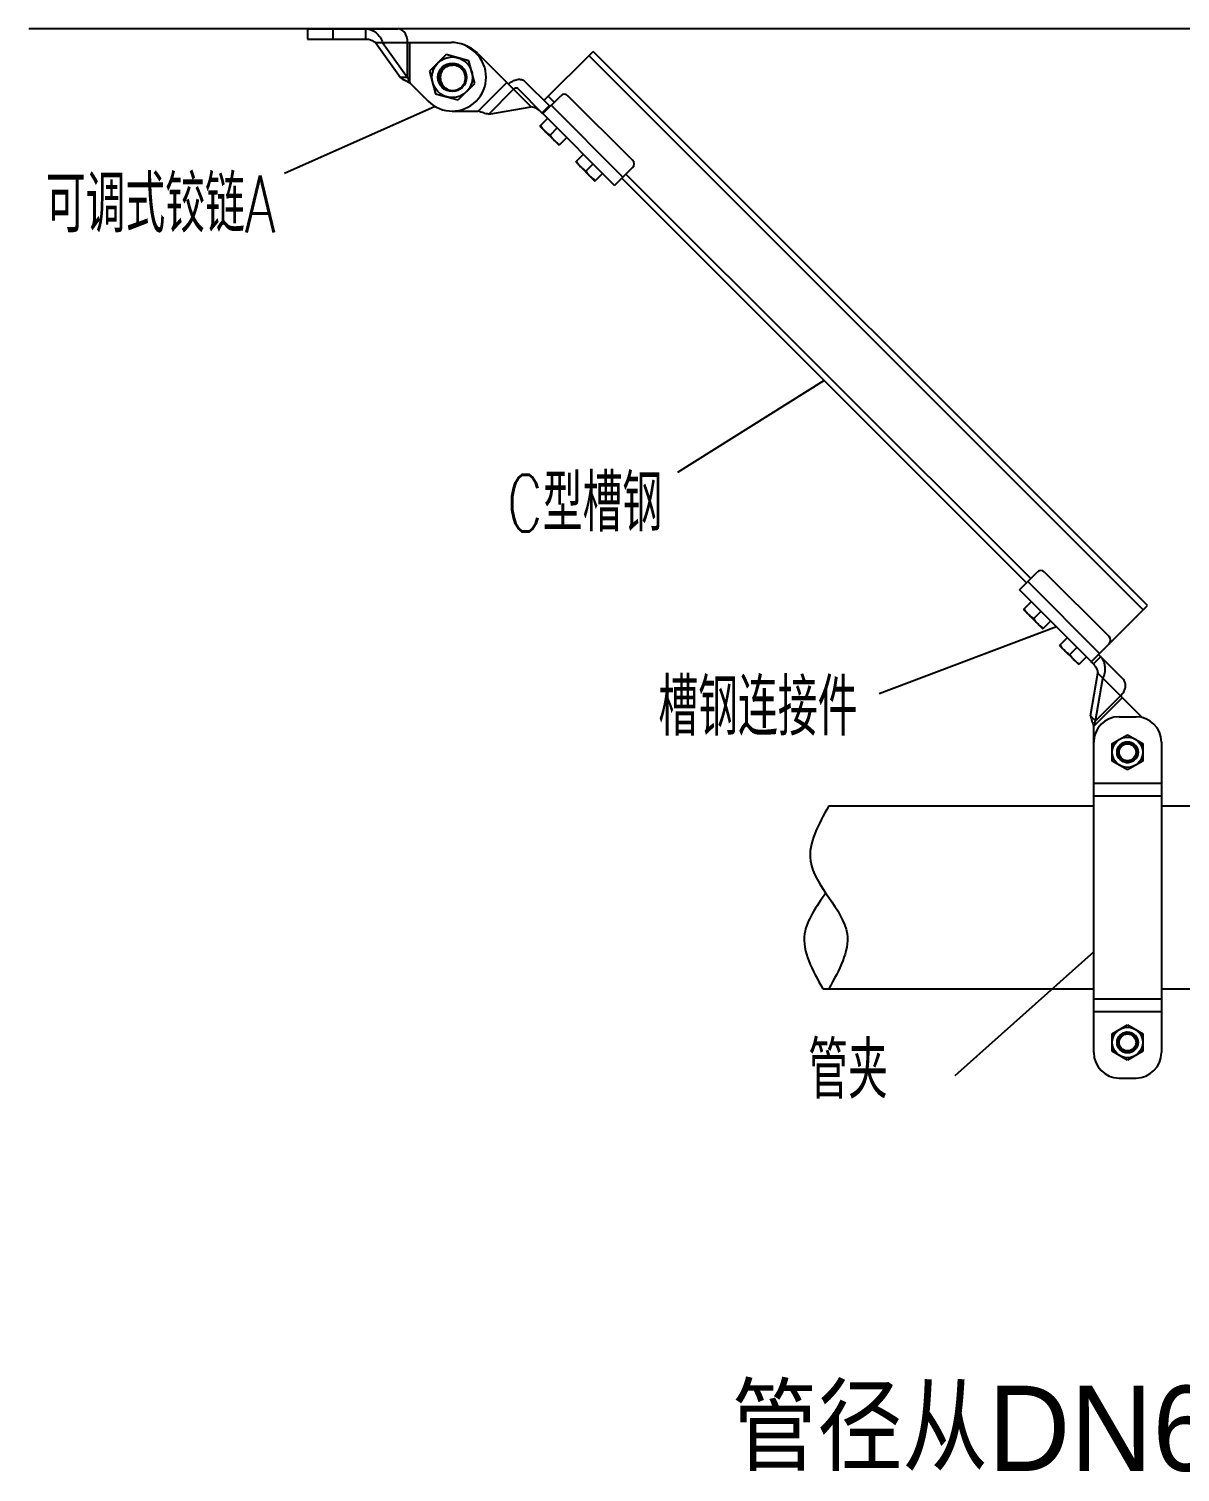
# Model space of a CAD drawing. Extents: x 1725261 to 1937680, y 860327 to 1571294.
# Drawn here: x 1830425 to 1838521, y 1243451 to 1253607 of the extents above; entities that cross this region are included whole.
import ezdxf

# ---------------------------------------------------------------- set-up
doc = ezdxf.new("R2010")
doc.units = 0
doc.header["$LTSCALE"] = 1000
doc.header["$MEASUREMENT"] = 0
doc.layers.add('bz', color=2, linetype='Continuous')
doc.layers.add('W_DIM', color=4, linetype='Continuous')
doc.styles.get("Standard").update_dxf_attribs({"font": 'gbenor.shx', "bigfont": 'gbcbig.shx'})
doc.styles.add('wwp100', font='txt.shx', dxfattribs={"width": 0.7, "height": 400, "bigfont": 'hztxt.shx'})
doc.styles.add('中西文等高字体', font='HZTXT_E.shx', dxfattribs={"width": 0.7, "height": 4, "bigfont": 'hztxt.shx'})
doc.dimstyles.get("Standard").update_dxf_attribs({"dimtxt": 0.18, "dimasz": 0.18, "dimexe": 0.18, "dimexo": 0.0625, "dimgap": 0.09, "dimtad": 0, "dimtih": 1, "dimtoh": 1, "dimdec": 4, "dimzin": 0, "dimdsep": 46, "dimtxsty": 'Standard', "dimcen": 0.09, "dimadec": 0, "dimazin": 0, "dimtfac": 1, "dimtdec": 4, "dimtofl": 0, "dimtmove": 0, "dimatfit": 3, "dimfxl": 0, "dimtolj": 1, "dimtzin": 0, "dimarcsym": 0})

msp = doc.modelspace()

# ---------------------------------------------------------------- linework, layer by layer
at = {"linetype": 'Continuous'}
for p, q in [((1832384.4, 1253606.6), (1832384.4, 1253535.2)), ((1832384.4, 1253606.6), (1833020.5, 1253606.6)), ((1832563, 1253606.6), (1832563, 1253535.2)), ((1832793.4, 1253606.6), (1832793.4, 1253535.2)), ((1832384.4, 1253535.2), (1832793.4, 1253535.2)), ((1832862, 1253511.4), (1833037.4, 1253263.3)), ((1832862, 1253511.4), (1833395, 1253511.4)), ((1832912.5, 1253511.4), (1833087.9, 1253263.3)), ((1833087.9, 1253263.3), (1833087.9, 1253511.4)), ((1833104.7, 1253226.8), (1833104.7, 1253511.4)), ((1833359.7, 1253425.2), (1833243, 1253308.6)), ((1833519, 1253382.5), (1833359.7, 1253425.2)), ((1833400, 1253349.8), (1833399.9, 1253349.8)), ((1833402.7, 1253349.8), (1833402.9, 1253349.8)), ((1833561.7, 1253223.2), (1833519, 1253382.5)), ((1833570.8, 1253434.3), (1833563.4, 1253441.6)), ((1833581.2, 1253434.3), (1833958.1, 1253057.4)), ((1834047.4, 1253102.7), (1834392.6, 1253447.9)), ((1838262, 1249519.6), (1834363.1, 1253418.4)), ((1838291.5, 1249549), (1834392.6, 1253447.9)), ((1833087.9, 1253263.3), (1833037.4, 1253263.3)), ((1833243, 1253308.6), (1833285.7, 1253149.2)), ((1833104.7, 1253226.8), (1833234, 1253097.5)), ((1833285.7, 1253149.2), (1833445.1, 1253106.5)), ((1833445.1, 1253106.5), (1833561.7, 1253223.2)), ((1833786.4, 1253229), (1833585.2, 1253027.8)), ((1833658.7, 1253006), (1833834.1, 1253181.4)), ((1833862.8, 1253186.3), (1834037.5, 1253011.6)), ((1833913.3, 1253236.8), (1834088, 1253062.1)), ((1833658.7, 1253006), (1833958.1, 1253057.4)), ((1834084.6, 1253065.6), (1834034.1, 1253015)), ((1834039.4, 1253010.5), (1834165.3, 1253136.4)), ((1834119, 1253090.1), (1834076.9, 1253132.2)), ((1834603.1, 1252563.9), (1834097.9, 1253069)), ((1834670.4, 1252681.8), (1834215.8, 1253136.4)), ((1833402.4, 1253027.8), (1833585.2, 1253027.8)), ((1834018.8, 1252922.6), (1834072.7, 1252976.4)), ((1834039, 1253010.1), (1834544.1, 1252505)), ((1834018.8, 1252922.6), (1834153.5, 1252787.8)), ((1834140, 1252909.1), (1834089.9, 1252859)), ((1834207.4, 1252841.7), (1834153.5, 1252787.8)), ((1834271.4, 1252670), (1834325.3, 1252723.9)), ((1834271.4, 1252670), (1834406.1, 1252535.3)), ((1834392.6, 1252656.5), (1834342.5, 1252606.4)), ((1834460, 1252589.2), (1834406.1, 1252535.3)), ((1834670.4, 1252631.3), (1834544.1, 1252505)), ((1837441.2, 1249709), (1834594.7, 1252555.5)), ((1837470.6, 1249738.5), (1834624.1, 1252584.9)), ((1837390.6, 1249658.5), (1837516.9, 1249784.8)), ((1837449.6, 1249717.4), (1837954.7, 1249212.3)), ((1837567.4, 1249784.8), (1838022.1, 1249330.1)), ((1837911.4, 1249137.7), (1837390.6, 1249658.5)), ((1837421, 1249520.4), (1837474.8, 1249574.3)), ((1837421, 1249520.4), (1837555.7, 1249385.7)), ((1837542.2, 1249506.9), (1837492.1, 1249456.8)), ((1837898.2, 1249155.8), (1838291.5, 1249549)), ((1837609.5, 1249439.6), (1837555.7, 1249385.7)), ((1837673.5, 1249267.8), (1837727.4, 1249321.7)), ((1837673.5, 1249267.8), (1837808.2, 1249133.1)), ((1837794.8, 1249254.4), (1837744.7, 1249204.3)), ((1837862.1, 1249187), (1837808.2, 1249133.1)), ((1837911.4, 1249137.7), (1837961.9, 1249188.2)), ((1837946.3, 1249203.8), (1838122.5, 1249027.7)), ((1837891.7, 1248773), (1837943, 1249072.4)), ((1837927.4, 1248737.3), (1837978.8, 1249036.7)), ((1837943, 1249072.4), (1838254.8, 1248760.6)), ((1837913.4, 1248699.5), (1838114.7, 1248900.8)), ((1838102.8, 1248912.7), (1837927.4, 1248737.3)), ((1837891.7, 1248773), (1837927.4, 1248737.3)), ((1837913.4, 1246403.3), (1837913.4, 1248699.5)), ((1838092, 1248766.7), (1838211.1, 1248766.7)), ((1838044.4, 1248578.6), (1838151.6, 1248640.4)), ((1838044.4, 1248454.9), (1838044.4, 1248578.6)), ((1838129.4, 1248584.5), (1838129.2, 1248584.5)), ((1838151.6, 1248640.4), (1838258.7, 1248578.6)), ((1838258.7, 1248578.6), (1838258.7, 1248454.9)), ((1838389.7, 1248588.1), (1838389.7, 1246403.3)), ((1838187.2, 1248565.2), (1838187.1, 1248565.2)), ((1838207.5, 1248563.7), (1838207.6, 1248563.6)), ((1838207.6, 1248563.6), (1838207.7, 1248563.5)), ((1838224.3, 1248510.4), (1838224.3, 1248510.4)), ((1838224.3, 1248510.1), (1838224.3, 1248510.1)), ((1838224.4, 1248511.7), (1838224.4, 1248511.5)), ((1838224.4, 1248511.7), (1838224.4, 1248511.5)), ((1838151.6, 1248393), (1838044.4, 1248454.9)), ((1838258.7, 1248454.9), (1838151.6, 1248393)), ((1838201.7, 1248465.7), (1838201.6, 1248465.6)), ((1838201.6, 1248465.6), (1838201.6, 1248465.6)), ((1838201.8, 1248465.7), (1838201.7, 1248465.7)), ((1838201.7, 1248465.7), (1838201.7, 1248465.7)), ((1838202.2, 1248466.1), (1838202.1, 1248466.1)), ((1838202.1, 1248466.1), (1838202.1, 1248466.1)), ((1838202.1, 1248466.1), (1838202.1, 1248466)), ((1838202.3, 1248466.2), (1838202.2, 1248466.2)), ((1838202.2, 1248466.2), (1838202.2, 1248466.1)), ((1838202.3, 1248466.3), (1838202.3, 1248466.2)), ((1838202.8, 1248466.7), (1838202.7, 1248466.6)), ((1838202.9, 1248466.8), (1838202.8, 1248466.7)), ((1838202.8, 1248466.7), (1838202.8, 1248466.7)), ((1837913.4, 1248299.7), (1838389.7, 1248299.7)), ((1837913.4, 1248210.3), (1838389.7, 1248210.3)), ((1836050.2, 1248138.7), (1837913.4, 1248138.7)), ((1838389.7, 1248138.7), (1839342.2, 1248138.7)), ((1836008.6, 1246852.8), (1837913.4, 1246852.8)), ((1838389.7, 1246852.8), (1839312.4, 1246852.8)), ((1837913.4, 1246781.1), (1838389.7, 1246781.1)), ((1837913.4, 1246691.8), (1838389.7, 1246691.8)), ((1838044.4, 1246536.6), (1838151.6, 1246598.5)), ((1838129.4, 1246542.6), (1838129.2, 1246542.5)), ((1838151.6, 1246598.5), (1838258.7, 1246536.6)), ((1838044.4, 1246412.9), (1838044.4, 1246536.6)), ((1838187.2, 1246523.2), (1838187.1, 1246523.3)), ((1838207.5, 1246521.7), (1838207.6, 1246521.6)), ((1838207.6, 1246521.6), (1838207.7, 1246521.5)), ((1838224.3, 1246468.5), (1838224.3, 1246468.4)), ((1838224.3, 1246468.2), (1838224.3, 1246468.1)), ((1838224.4, 1246469.7), (1838224.4, 1246469.6)), ((1838224.4, 1246469.7), (1838224.4, 1246469.6)), ((1838258.7, 1246536.6), (1838258.7, 1246412.9)), ((1838151.6, 1246351.1), (1838044.4, 1246412.9)), ((1838258.7, 1246412.9), (1838151.6, 1246351.1)), ((1838201.7, 1246423.7), (1838201.6, 1246423.7)), ((1838201.6, 1246423.7), (1838201.6, 1246423.6)), ((1838201.8, 1246423.8), (1838201.7, 1246423.7)), ((1838201.7, 1246423.7), (1838201.7, 1246423.7)), ((1838202.2, 1246424.2), (1838202.1, 1246424.2)), ((1838202.1, 1246424.2), (1838202.1, 1246424.1)), ((1838202.1, 1246424.1), (1838202.1, 1246424.1)), ((1838202.3, 1246424.3), (1838202.2, 1246424.2)), ((1838202.2, 1246424.2), (1838202.2, 1246424.2)), ((1838202.3, 1246424.3), (1838202.3, 1246424.3)), ((1838202.8, 1246424.7), (1838202.7, 1246424.7)), ((1838202.9, 1246424.9), (1838202.8, 1246424.8)), ((1838202.8, 1246424.8), (1838202.8, 1246424.7)), ((1838092, 1246224.7), (1838211.1, 1246224.7))]:
    msp.add_line(p, q, dxfattribs=at)
for centre, radius in [((1833402.4, 1253265.9), 142.9), ((1833402.4, 1253265.9), 100.2), ((1833402.4, 1253265.9), 95.3), ((1838151.6, 1248516.7), 107.1), ((1838151.6, 1248516.7), 73.7), ((1838151.6, 1248516.7), 59.5), ((1838151.6, 1246474.8), 107.1), ((1838151.6, 1246474.8), 73.7), ((1838151.6, 1246474.8), 59.5)]:
    msp.add_circle(centre, radius, dxfattribs=at)
for centre, radius, start, end in [((1833395, 1253273.2), 238.1, 45, 90), ((1833412.8, 1253265.9), 238.1, 45, 67.63031), ((1833402.4, 1253265.9), 238.1, 225, 45), ((1833402.4, 1253265.9), 83.9, 101.48488, 165.44483), ((1833402.3, 1253266.1), 83.8, 101.10333, 101.4834), ((1833402.4, 1253265.8), 84, 95.59662, 101.09946), ((1833402.4, 1253265.9), 84, 92.60725, 95.59802), ((1833402.4, 1253266.1), 83.7, 91.69418, 92.60616), ((1833402.4, 1253266.3), 83.5, 91.37381, 91.69398), ((1833408.1, 1253266.7), 83.5, 94.99489, 95.50792), ((1833402.4, 1253266.1), 83.7, 89.75296, 91.37328), ((1833402.4, 1253265.9), 84, 88.71875, 89.6641), ((1833402.4, 1253265.7), 84.1, 87.15432, 88.71863), ((1833402.3, 1253265.9), 83.9, 178.78883, 181.69256), ((1833402.2, 1253265.9), 83.7, 179.23213, 181.6927), ((1833402.5, 1253265.9), 84.1, 175.15789, 177.69509), ((1833402.5, 1253265.9), 84.1, 177.69503, 178.78973), ((1833402.5, 1253265.9), 84.1, 177.70337, 178.51134), ((1833402.4, 1253265.9), 84, 178.51135, 179.23308), ((1833402.3, 1253265.9), 83.9, 172.14543, 175.15819), ((1833402.4, 1253265.9), 83.9, 168.67355, 172.14337), ((1833402.4, 1253265.9), 84, 165.4458, 168.67361), ((1833401, 1253260.3), 94.7, 342.31446, 343.94712), ((1834190.5, 1253111.1), 35.7, 45, 135), ((1834645.2, 1252656.5), 35.7, 315, 45), ((1837542.2, 1249759.5), 35.7, 45, 135), ((1837996.8, 1249304.9), 35.7, 315, 45), ((1838092, 1248588.1), 178.6, 90, 180), ((1838211.1, 1248588.1), 178.6, 0, 90), ((1838151.6, 1248516.7), 71.4, 108.09219, 105.53041), ((1838151.6, 1248516.7), 60.1, 53.78972, 143.12824), ((1838153.5, 1248517.5), 71.2, 107.2173, 109.79104), ((1838151.3, 1248516.9), 59.7, 142.82749, 143.12822), ((1838151.4, 1248516.8), 60, 140.32828, 142.82605), ((1838151.6, 1248516.6), 60.2, 139.12725, 140.32924), ((1838151.7, 1248516.6), 60.3, 138.70846, 139.12741), ((1838151.7, 1248516.9), 59.8, 52.51705, 53.7893), ((1838153.5, 1248515.8), 59.8, 55.33718, 55.67721), ((1838153.4, 1248515.7), 59.9, 54.1228, 55.3368), ((1838151.6, 1248516.8), 60, 51.24611, 52.5171), ((1838153.2, 1248515.4), 60.2, 52.0023, 54.1222), ((1838151.5, 1248516.7), 60.2, 50.58106, 51.24633), ((1838153.1, 1248515.3), 60.4, 50.43148, 52.00277), ((1838153.1, 1248515.2), 60.5, 50.04004, 50.43172), ((1838153, 1248515.2), 60.5, 49.19898, 50.04001), ((1838147.3, 1248523.2), 72.4, 32.67364, 34.93175), ((1838151.6, 1248516.7), 73, 356.06244, 41.06244), ((1838151.7, 1248516.8), 72.8, 39.98819, 41.06221), ((1838153, 1248518.2), 71.7, 318.9568, 320.02346), ((1838151.6, 1248516.7), 73, 38.79662, 39.79988), ((1838152.4, 1248518.7), 72.3, 320.06817, 352.31475), ((1838147.8, 1248523.5), 71.9, 23.90688, 32.68142), ((1838148.4, 1248523.8), 71.1, 23.32965, 23.88613), ((1838151.9, 1248518.8), 72.9, 352.26728, 353.08797), ((1838151.8, 1248516.7), 72.9, 354.83536, 355.91999), ((1838152, 1248518.8), 72.8, 353.40008, 354.29095), ((1838151.9, 1248518.8), 72.9, 353.08802, 353.36074), ((1838151.6, 1248516.7), 73, 354.42131, 354.78419), ((1838153.1, 1248518.1), 71.5, 312.88161, 313.20481), ((1838153.1, 1248518.2), 71.6, 313.52425, 313.92611), ((1838153, 1248518.3), 71.7, 314.16129, 318.95629), ((1838151.6, 1246474.8), 71.4, 108.09219, 105.53041), ((1838153.5, 1246475.6), 71.2, 107.2173, 109.79104), ((1838151.6, 1246474.8), 60.1, 53.78972, 143.12824), ((1838151.3, 1246475), 59.7, 142.82749, 143.12822), ((1838151.4, 1246474.8), 60, 140.32828, 142.82605), ((1838151.6, 1246474.7), 60.2, 139.12725, 140.32924), ((1838151.7, 1246474.7), 60.3, 138.70846, 139.12741), ((1838151.7, 1246475), 59.8, 52.51705, 53.7893), ((1838153.5, 1246473.8), 59.8, 55.33718, 55.67721), ((1838153.4, 1246473.7), 59.9, 54.1228, 55.3368), ((1838151.6, 1246474.8), 60, 51.24611, 52.5171), ((1838153.2, 1246473.5), 60.2, 52.0023, 54.1222), ((1838151.5, 1246474.7), 60.2, 50.58106, 51.24633), ((1838153.1, 1246473.3), 60.4, 50.43148, 52.00277), ((1838153.1, 1246473.3), 60.5, 50.04004, 50.43172), ((1838153, 1246473.2), 60.5, 49.19898, 50.04001), ((1838147.3, 1246481.3), 72.4, 32.67364, 34.93175), ((1838151.6, 1246474.8), 73, 356.06244, 41.06244), ((1838151.7, 1246474.9), 72.8, 39.98819, 41.06221), ((1838151.6, 1246474.8), 73, 38.79662, 39.79988), ((1838152.4, 1246476.7), 72.3, 320.06817, 352.31475), ((1838147.8, 1246481.6), 71.9, 23.90688, 32.68142), ((1838148.4, 1246481.9), 71.1, 23.32965, 23.88613), ((1838151.9, 1246476.8), 72.9, 352.26728, 353.08797), ((1838151.8, 1246474.7), 72.9, 354.83536, 355.91999), ((1838152, 1246476.8), 72.8, 353.40008, 354.29095), ((1838151.9, 1246476.8), 72.9, 353.08802, 353.36074), ((1838151.6, 1246474.8), 73, 354.42131, 354.78419), ((1838092, 1246403.3), 178.6, 180, 270), ((1838153.1, 1246476.2), 71.5, 312.88161, 313.20481), ((1838153.1, 1246476.2), 71.6, 313.52425, 313.92611), ((1838153, 1246476.3), 71.7, 314.16129, 318.95629), ((1838153, 1246476.3), 71.7, 318.9568, 320.02346), ((1838211.1, 1246403.3), 178.6, 270, 0)]:
    msp.add_arc(centre, radius, start, end, dxfattribs=at)
for points, knots in [([(1832793.4, 1253606.6), (1832806.6, 1253606.6), (1832833.4, 1253601.5), (1832868.5, 1253580.1), (1832895.8, 1253549), (1832908.1, 1253524.2), (1832912.5, 1253511.4)], [0, 0, 0, 0, 0.2432329, 0.4930778, 0.7487233, 1, 1, 1, 1]), ([(1833087.9, 1253511.4), (1833087.9, 1253523.6), (1833084.7, 1253547.5), (1833070.6, 1253578.6), (1833048.6, 1253600.8), (1833029.5, 1253606.6), (1833020.5, 1253606.6)], [0, 0, 0, 0, 0.2879693, 0.555344, 0.7905333, 1, 1, 1, 1]), ([(1832793.4, 1253535.2), (1832806.2, 1253535.2), (1832830.9, 1253530.5), (1832852.5, 1253518.2), (1832862, 1253511.4)], [0, 0, 0, 0, 0.5225162, 1, 1, 1, 1]), ([(1833492, 1253234.1), (1833496, 1253247.9), (1833497.6, 1253277.6), (1833482.4, 1253311.6), (1833462, 1253332.2), (1833443.4, 1253343.5), (1833422.5, 1253349.9), (1833408, 1253350.5), (1833400.8, 1253349.9)], [0, 0, 0, 0, 0.2492726, 0.4984099, 0.6238458, 0.7492448, 0.8746208, 1, 1, 1, 1]), ([(1833037.4, 1253263.3), (1833047.2, 1253256.5), (1833069.6, 1253244), (1833092.5, 1253232.8), (1833104.7, 1253226.8)], [0, 0, 0, 0, 0.4682186, 1, 1, 1, 1]), ([(1833087.9, 1253263.3), (1833089, 1253260.3), (1833094, 1253247.8), (1833100.1, 1253235.8), (1833104.7, 1253226.8)], [0, 0, 0, 0, 0.2440009, 1, 1, 1, 1]), ([(1833318.5, 1253263.4), (1833318.2, 1253256.1), (1833319.6, 1253241.3), (1833327.2, 1253220.5), (1833339.8, 1253202.3), (1833361.9, 1253182.9), (1833397.4, 1253169.9), (1833427.5, 1253173.8), (1833441.1, 1253178.9)], [0, 0, 0, 0, 0.1254142, 0.2508333, 0.3762646, 0.5017062, 0.7507851, 1, 1, 1, 1]), ([(1833798.4, 1253217.1), (1833807, 1253225.8), (1833826.1, 1253240.3), (1833858.1, 1253252.4), (1833889.4, 1253252.6), (1833907, 1253243.1), (1833913.3, 1253236.8)], [0, 0, 0, 0, 0.2879707, 0.5553439, 0.7905323, 1, 1, 1, 1]), ([(1833862.8, 1253186.3), (1833861.2, 1253187.9), (1833856.8, 1253190.2), (1833849, 1253190.2), (1833841, 1253187.2), (1833836.2, 1253183.5), (1833834.1, 1253181.4)], [0, 0, 0, 0, 0.209498, 0.4446669, 0.7119894, 1, 1, 1, 1]), ([(1834023.4, 1253025.7), (1834014.3, 1253034.8), (1833993.5, 1253048.9), (1833969.6, 1253055.5), (1833958.1, 1253057.4)], [0, 0, 0, 0, 0.5225162, 1, 1, 1, 1]), ([(1833658.7, 1253006), (1833646.9, 1253008.1), (1833622.2, 1253015), (1833598.1, 1253023.3), (1833585.2, 1253027.8)], [0, 0, 0, 0, 0.4682186, 1, 1, 1, 1]), ([(1834039.4, 1253010.5), (1834039.3, 1253010.5), (1834038.5, 1253010.3), (1834038, 1253011.1), (1834037.5, 1253011.6)], [0, 0, 0, 0, 0.1267747, 1, 1, 1, 1]), ([(1834022.6, 1252926.3), (1834024.8, 1252923), (1834033.8, 1252909.8), (1834044, 1252897.4), (1834052.5, 1252888.9)], [0, 0, 0, 0, 0.2507885, 1, 1, 1, 1]), ([(1834052.5, 1252888.9), (1834060.9, 1252880.4), (1834073.4, 1252870.2), (1834086.6, 1252861.2), (1834089.9, 1252859)], [0, 0, 0, 0, 0.7492115, 1, 1, 1, 1]), ([(1834089.9, 1252859), (1834092.1, 1252855.6), (1834101.1, 1252842.4), (1834111.4, 1252830), (1834119.8, 1252821.5)], [0, 0, 0, 0, 0.2507885, 1, 1, 1, 1]), ([(1834119.8, 1252821.5), (1834128.3, 1252813.1), (1834140.7, 1252802.8), (1834153.9, 1252793.8), (1834157.3, 1252791.6)], [0, 0, 0, 0, 0.7492115, 1, 1, 1, 1]), ([(1834275.2, 1252673.8), (1834277.4, 1252670.4), (1834286.3, 1252657.2), (1834296.6, 1252644.8), (1834305, 1252636.3)], [0, 0, 0, 0, 0.2507885, 1, 1, 1, 1]), ([(1834305, 1252636.3), (1834313.5, 1252627.8), (1834325.9, 1252617.6), (1834339.2, 1252608.6), (1834342.5, 1252606.4)], [0, 0, 0, 0, 0.7492115, 1, 1, 1, 1]), ([(1834342.5, 1252606.4), (1834344.7, 1252603.1), (1834353.7, 1252589.8), (1834363.9, 1252577.4), (1834372.4, 1252569)], [0, 0, 0, 0, 0.2507885, 1, 1, 1, 1]), ([(1834372.4, 1252569), (1834380.9, 1252560.5), (1834393.3, 1252550.2), (1834406.5, 1252541.3), (1834409.9, 1252539.1)], [0, 0, 0, 0, 0.7492115, 1, 1, 1, 1]), ([(1837424.7, 1249524.2), (1837426.9, 1249520.8), (1837435.9, 1249507.6), (1837446.2, 1249495.2), (1837454.6, 1249486.7)], [0, 0, 0, 0, 0.2507885, 1, 1, 1, 1]), ([(1837454.6, 1249486.7), (1837463.1, 1249478.3), (1837475.5, 1249468), (1837488.7, 1249459), (1837492.1, 1249456.8)], [0, 0, 0, 0, 0.7492115, 1, 1, 1, 1]), ([(1837492.1, 1249456.8), (1837494.3, 1249453.5), (1837503.3, 1249440.3), (1837513.5, 1249427.8), (1837522, 1249419.4)], [0, 0, 0, 0, 0.2507885, 1, 1, 1, 1]), ([(1837522, 1249419.4), (1837530.5, 1249410.9), (1837542.9, 1249400.7), (1837556.1, 1249391.7), (1837559.5, 1249389.5)], [0, 0, 0, 0, 0.7492115, 1, 1, 1, 1]), ([(1837677.3, 1249271.6), (1837679.5, 1249268.3), (1837688.5, 1249255), (1837698.7, 1249242.6), (1837707.2, 1249234.1)], [0, 0, 0, 0, 0.2507885, 1, 1, 1, 1]), ([(1837707.2, 1249234.1), (1837715.7, 1249225.7), (1837728.1, 1249215.4), (1837741.3, 1249206.5), (1837744.7, 1249204.3)], [0, 0, 0, 0, 0.7492115, 1, 1, 1, 1]), ([(1837744.7, 1249204.3), (1837746.9, 1249200.9), (1837755.8, 1249187.7), (1837766.1, 1249175.3), (1837774.6, 1249166.8)], [0, 0, 0, 0, 0.2507885, 1, 1, 1, 1]), ([(1837978.8, 1249036.7), (1837984.7, 1249048.9), (1837993.6, 1249075.1), (1837996.3, 1249116.4), (1837986.5, 1249156.3), (1837971.2, 1249178.9), (1837961.9, 1249188.2)], [0, 0, 0, 0, 0.2512822, 0.5069219, 0.7567612, 1, 1, 1, 1]), ([(1837774.6, 1249166.8), (1837783, 1249158.3), (1837795.4, 1249148.1), (1837808.7, 1249139.1), (1837812, 1249136.9)], [0, 0, 0, 0, 0.7492115, 1, 1, 1, 1]), ([(1837911.4, 1249137.7), (1837909.4, 1249139.7), (1837905.5, 1249143.7), (1837900.9, 1249148.4), (1837896.6, 1249154.1), (1837898.2, 1249155.8)], [0, 0, 0, 0, 0.3786649, 0.6932905, 1, 1, 1, 1]), ([(1837911.4, 1249137.7), (1837920.5, 1249128.7), (1837934.6, 1249107.9), (1837941.2, 1249084), (1837943, 1249072.4)], [0, 0, 0, 0, 0.5225162, 1, 1, 1, 1]), ([(1838102.8, 1248912.7), (1838111.4, 1248921.4), (1838126, 1248940.5), (1838138.1, 1248972.5), (1838138.3, 1249003.7), (1838128.8, 1249021.3), (1838122.5, 1249027.7)], [0, 0, 0, 0, 0.2879707, 0.5553439, 0.7905323, 1, 1, 1, 1]), ([(1837891.7, 1248773), (1837893.8, 1248761.2), (1837900.7, 1248736.5), (1837909, 1248712.4), (1837913.4, 1248699.5)], [0, 0, 0, 0, 0.4682186, 1, 1, 1, 1]), ([(1837913.4, 1248699.5), (1837914.5, 1248702.8), (1837918.6, 1248715.5), (1837923.1, 1248728.2), (1837927.4, 1248737.3)], [0, 0, 0, 0, 0.254643, 1, 1, 1, 1]), ([(1838129.2, 1248584.5), (1838121.7, 1248581.7), (1838107.5, 1248573.6), (1838091.5, 1248555.1), (1838082.7, 1248532.2), (1838082.3, 1248507.7), (1838090.4, 1248484.5), (1838106, 1248465.7), (1838127.3, 1248453.5), (1838143.6, 1248451), (1838151.6, 1248451.3)], [0, 0, 0, 0, 0.1250566, 0.2500877, 0.3751099, 0.500112, 0.6251097, 0.7500876, 0.8750512, 1, 1, 1, 1]), ([(1838186.7, 1248578.9), (1838180.8, 1248581.4), (1838168.3, 1248584.9), (1838148.8, 1248584.7), (1838130.2, 1248578.9), (1838119.4, 1248571.6), (1838114.8, 1248567.2)], [0, 0, 0, 0, 0.2502456, 0.5003307, 0.7502615, 1, 1, 1, 1]), ([(1838151.6, 1248451.3), (1838157.8, 1248451.5), (1838170.3, 1248453.7), (1838187.3, 1248462.3), (1838201.1, 1248475.4), (1838210.5, 1248492), (1838214.5, 1248510.6), (1838212.9, 1248529.6), (1838205.6, 1248547.2), (1838197.3, 1248556.9), (1838192.6, 1248561)], [0, 0, 0, 0, 0.1250346, 0.2500561, 0.3750697, 0.5000714, 0.6250663, 0.7500495, 0.8750241, 1, 1, 1, 1]), ([(1836029.4, 1247526.2), (1835965.1, 1247431.3), (1835804.3, 1247217.8), (1835935.4, 1246983.5), (1836008.6, 1246852.8)], [567.9449081, 567.9449081, 567.9449081, 567.9449081, 845.1295872, 1195.1937242, 1195.1937242, 1195.1937242, 1195.1937242]), ([(1838129.2, 1246542.5), (1838121.7, 1246539.8), (1838107.5, 1246531.7), (1838091.5, 1246513.1), (1838082.7, 1246490.3), (1838082.3, 1246465.8), (1838090.4, 1246442.6), (1838106, 1246423.7), (1838127.3, 1246411.6), (1838143.6, 1246409.1), (1838151.6, 1246409.4)], [0, 0, 0, 0, 0.1250566, 0.2500877, 0.3751099, 0.500112, 0.6251097, 0.7500876, 0.8750512, 1, 1, 1, 1]), ([(1838186.7, 1246537), (1838180.8, 1246539.5), (1838168.3, 1246542.9), (1838148.8, 1246542.7), (1838130.2, 1246537), (1838119.4, 1246529.6), (1838114.8, 1246525.2)], [0, 0, 0, 0, 0.2502456, 0.5003307, 0.7502615, 1, 1, 1, 1]), ([(1838151.6, 1246409.4), (1838157.8, 1246409.6), (1838170.3, 1246411.8), (1838187.3, 1246420.4), (1838201.1, 1246433.5), (1838210.5, 1246450.1), (1838214.5, 1246468.7), (1838212.9, 1246487.7), (1838205.6, 1246505.2), (1838197.3, 1246515), (1838192.6, 1246519.1)], [0, 0, 0, 0, 0.1250346, 0.2500561, 0.3750697, 0.5000714, 0.6250663, 0.7500495, 0.8750241, 1, 1, 1, 1])]:
    msp.add_open_spline(points, degree=3, knots=knots, dxfattribs=at)
for points in [[(1838114.8, 1248567.2), (1838110.3, 1248563), (1838106.5, 1248558.1), (1838103.5, 1248552.8)], [(1838114.8, 1246525.2), (1838110.3, 1246521.1), (1838106.5, 1246516.2), (1838103.5, 1246510.8)]]:
    msp.add_open_spline(points, degree=3, dxfattribs=at)
msp.add_spline([(1836050.2, 1248138.7), (1835921.6, 1247752.9), (1836178.7, 1247238.6), (1836050.2, 1246852.8)], degree=3, dxfattribs=at)
at = {"layer": 'bz'}
msp.add_line((1843590.4, 1253606.6), (1830425, 1253606.6), dxfattribs=at)

# ---------------------------------------------------------------- texts
at = {"layer": 'bz', "color": 7, "style": '中西文等高字体'}
msp.add_text('管径从DN65到DN150', height=600, dxfattribs=at).set_placement((1835369, 1243460))
at = {"layer": 'W_DIM', "color": 7, "style": 'wwp100', "width": 0.7}
for s, p in [('可调式铰链A', (1830543.9, 1252173.9)), ('C型槽钢', (1833787, 1250069.8)), ('槽钢连接件', (1834852.2, 1248634)), ('管夹', (1835905.7, 1246079.6))]:
    msp.add_text(s, height=400, dxfattribs=at).set_placement(p)

# ---------------------------------------------------------------- leaders
for points in [[(1833281.6, 1253060.6), (1832223.4, 1252589.7)], [(1836017.9, 1251132.2), (1834987.5, 1250484.6)], [(1837651, 1249398.1), (1836405.8, 1248927.4)], [(1837913.4, 1247111.8), (1836938.1, 1246240.4)]]:
    msp.add_leader(points, dimstyle='Standard', override={"dimgap": 20, "dimtad": 0})

doc.saveas('drawing.dxf')
